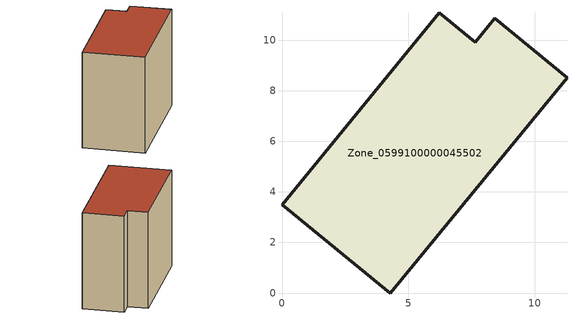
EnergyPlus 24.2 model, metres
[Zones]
Zone_0599100000045502
 floor ground (C_G): 0,3.5 6.22,11.08 7.65,9.91 8.42,10.86 11.27,8.52 4.28,0 z0
 wall outside (C_F): 6.22,11.08 0,3.5 4.28,0 11.27,8.52 8.42,10.86 7.65,9.91 6.22,11.08 z0:8.87
 roof outside (C_R): 11.27,8.52 8.42,10.86 7.65,9.91 6.22,11.08 0,3.5 4.28,0 z8.87
[BUILDING]
Pand.0599100000045502: North Axis=0; Terrain=City; Loads Convergence Tolerance Value=0.04; Temperature Convergence Tolerance Value=0.4; Solar Distribution=FullExterior; Maximum Number of Warmup Days=25; Minimum Number of Warmup Days=1
[Site:Location]
Rotterdam.The.Hague.AP_ZH_NLD Design_Conditions: Latitude=51.96; Longitude=4.45; Time Zone=1; Elevation=-4.5
[SITE:GROUNDTEMPERATURE:BUILDINGSURFACE]
18, 18, 18, 18, 18, 18, 18, 18, 18, 18, 18, 18
[MATERIAL] Thermal Absorptance=0.9; Solar Absorptance=0.7; Visible Absorptance=0.7
Name | Roughness | Thickness | Conductivity | Density | Specific Heat
G.TI.1946 | MediumSmooth | 0.15 | 1 | 540 | 1210
F.TI.1946 | Rough | 0.3 | 0.857143 | 1920 | 840
R.TI.1946 | MediumRough | 0.2 | 0.1 | 1500 | 1000
[CONSTRUCTION]
C_G: G.TI.1946
C_F: F.TI.1946
C_R: R.TI.1946
[ZONE]
Zone_0599100000045502: Type=1; Multiplier=1; Ceiling Height=Autocalculate; Volume=Autocalculate; Floor Area=autocalculate; Part of Total Floor Area=Yes
[ZONEINFILTRATION:DESIGNFLOWRATE]
Infil_Zone_0599100000045502: Zone or ZoneList or Space or SpaceList=Zone_0599100000045502; Schedule=AlwaysOn; Design Flow Rate Calculation Method=Flow/Area; Flow Rate per Floor Area=0.003; Constant Term Coefficient=1; Temperature Term Coefficient=0; Velocity Term Coefficient=0; Velocity Squared Term Coefficient=0
[HVACTEMPLATE:ZONE:IDEALLOADSAIRSYSTEM]
Zone_0599100000045502: Maximum Heating Supply Air Temperature=50; Minimum Cooling Supply Air Temperature=13; Maximum Heating Supply Air Humidity Ratio=0.0156; Minimum Cooling Supply Air Humidity Ratio=0.0077; Heating Limit=NoLimit; Cooling Limit=NoLimit; Dehumidification Control Type=ConstantSensibleHeatRatio; Cooling Sensible Heat Ratio=0.7; Dehumidification Setpoint=60; Humidification Control Type=None; Humidification Setpoint=30; Outdoor Air Method=None; Outdoor Air Flow Rate per Person=0.00944; Outdoor Air Flow Rate per Zone Floor Area=0; Outdoor Air Flow Rate per Zone=0; Demand Controlled Ventilation Type=None; Outdoor Air Economizer Type=NoEconomizer; Heat Recovery Type=None; Sensible Heat Recovery Effectiveness=0.7; Latent Heat Recovery Effectiveness=0.65
[ZONECONTROL:THERMOSTAT]
ThermostatControl_Zone_0599100000045502: Zone or ZoneList=Zone_0599100000045502; Control Type Schedule=DualSetpointControlType; Control 1=Thermostat_Zone_0599100000045502; Temperature Difference Between Cutout And Setpoint=0
[THERMOSTATSETPOINT:DUALSETPOINT]
Thermostat_Zone_0599100000045502: Heating Setpoint Temperature Schedule=HeatingSetpoint_Zone_0599100000045502; Cooling Setpoint Temperature Schedule=CoolingSetpoint_Zone_0599100000045502
[SCHEDULE:COMPACT]
HeatingSetpoint_Zone_0599100000045502: Through: 12/31, For: AllDays, Until: 24:00, 21
CoolingSetpoint_Zone_0599100000045502: Through: 12/31, For: AllDays, Until: 24:00, 24
DualSetpointControlType: Through: 12/31, For: AllDays, Until: 24:00, 4
AlwaysOn: Through: 12/31, For: AllDays, Until: 24:00, 1
